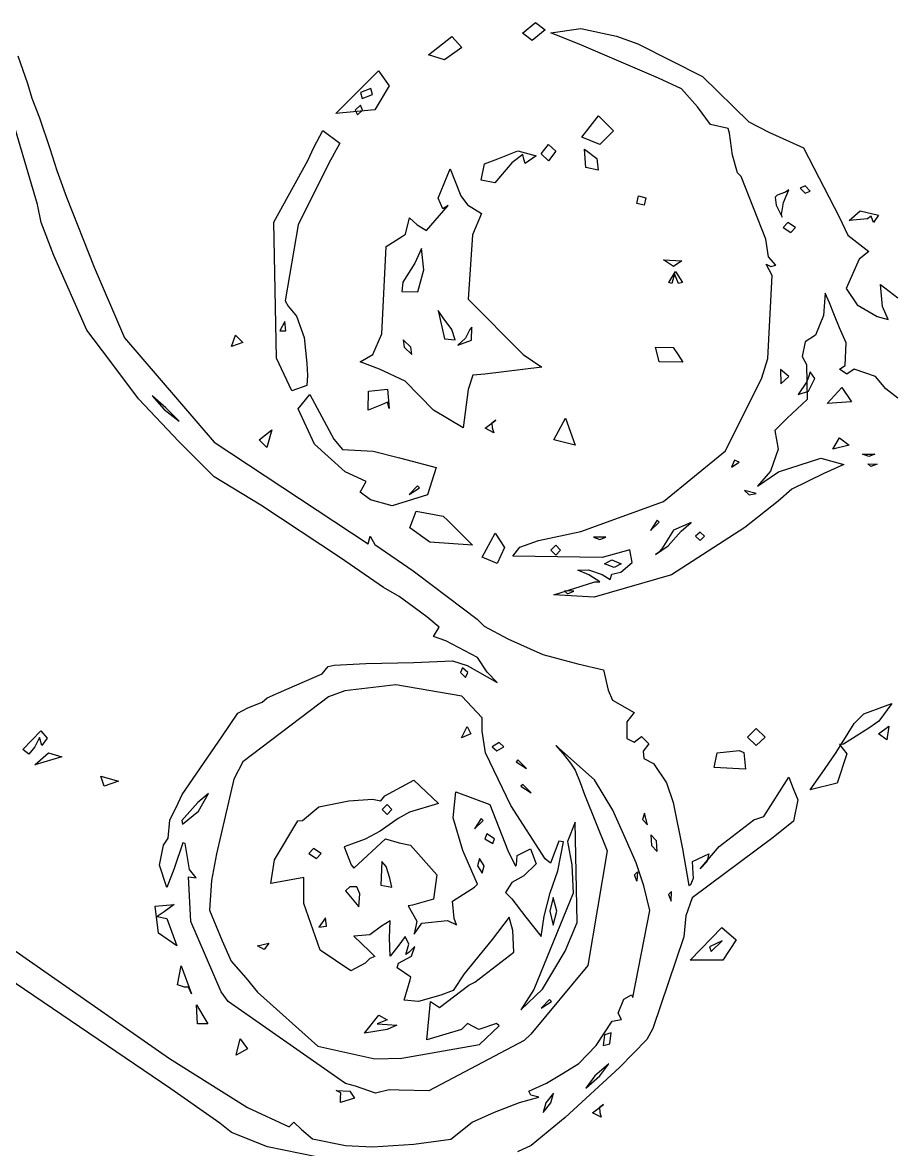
# Model space of a CAD drawing. Extents: x 0.2 to 67.3, y 0 to 43.3.
# Drawn here: x 16.24 to 22.07, y 5.5 to 13.06 of the extents above; entities that cross this region are included whole.
import ezdxf

# ---------------------------------------------------------------- set-up
doc = ezdxf.new("R2010")
doc.units = 0

msp = doc.modelspace()

# ---------------------------------------------------------------- linework, layer by layer
at = {"layer": 'Image'}
for p, q in [((19.588055, 12.988708), (19.675903, 13.059669)), ((19.740842, 13.010456), (19.652994, 12.939522)), ((19.675903, 13.059669), (19.740842, 13.010456)), ((19.779237, 12.990824), (19.980909, 13.018764)), ((19.980909, 13.018764), (20.218743, 12.968679)), ((18.959149, 12.843319), (19.115612, 12.966774)), ((19.115612, 12.966774), (19.182862, 12.892981)), ((19.652994, 12.939522), (19.588055, 12.988708)), ((19.588055, 12.988708), (19.588055, 12.988708)), ((19.984266, 12.906925), (19.779237, 12.990824)), ((20.218743, 12.968679), (20.36185, 12.916794)), ((19.182862, 12.892981), (19.065764, 12.80887)), ((20.500939, 12.686739), (19.984266, 12.906925)), ((20.36185, 12.916794), (20.796181, 12.69764)), ((16.203797, 12.836414), (16.269283, 12.649724)), ((19.065764, 12.80887), (18.959149, 12.843319)), ((18.959149, 12.843319), (18.959149, 12.843319)), ((18.335872, 12.449699), (18.622344, 12.734946)), ((18.622344, 12.734946), (18.694224, 12.634735)), ((16.269283, 12.649724), (16.298369, 12.552463)), ((18.694224, 12.634735), (18.599233, 12.473168)), ((20.654938, 12.615884), (20.500939, 12.686739)), ((20.796181, 12.69764), (21.106892, 12.393528)), ((18.571403, 12.616439), (18.50178, 12.589558)), ((18.50178, 12.589558), (18.513517, 12.55069)), ((18.513517, 12.55069), (18.583139, 12.577572)), ((18.583139, 12.577572), (18.571403, 12.616439)), ((18.583139, 12.577572), (18.583139, 12.577572)), ((20.763376, 12.493937), (20.654938, 12.615884)), ((16.334792, 11.838592), (16.13592, 12.515025)), ((16.298369, 12.552463), (16.348802, 12.420701)), ((18.50183, 12.505261), (18.467089, 12.472453)), ((18.516297, 12.472453), (18.50183, 12.505261)), ((20.851051, 12.375827), (20.763376, 12.493937)), ((16.348802, 12.420701), (16.417929, 12.215305)), ((18.599233, 12.473168), (18.335872, 12.44962)), ((18.335872, 12.44962), (18.335872, 12.449699)), ((18.467089, 12.472453), (18.481554, 12.439671)), ((18.481554, 12.439671), (18.516295, 12.472453)), ((18.516295, 12.472453), (18.516297, 12.472453)), ((19.987966, 12.29132), (20.098934, 12.432951)), ((20.098934, 12.432951), (20.199713, 12.33233)), ((18.188321, 12.221232), (18.24993, 12.335135)), ((18.24993, 12.335135), (18.364483, 12.250941)), ((20.199713, 12.33233), (20.108471, 12.242107)), ((20.968016, 12.34884), (20.851051, 12.375827)), ((20.976937, 12.318228), (20.968016, 12.34884)), ((21.106892, 12.393528), (21.241727, 12.323334)), ((18.364483, 12.250941), (18.287592, 12.111641)), ((20.108471, 12.242107), (19.987966, 12.29132)), ((19.987966, 12.29132), (19.987966, 12.29132)), ((20.998072, 12.170617), (20.976937, 12.318228)), ((21.241727, 12.323334), (21.474726, 12.218586)), ((16.417929, 12.215305), (16.465909, 12.067297)), ((18.148393, 12.134951), (18.188321, 12.221232)), ((19.42415, 12.144661), (19.558102, 12.19816)), ((19.558102, 12.19816), (19.680862, 12.164584)), ((19.713666, 12.177655), (19.762873, 12.24224)), ((19.762873, 12.131961), (19.713666, 12.177655)), ((19.713666, 12.177655), (19.713666, 12.177655)), ((19.762873, 12.24224), (19.81208, 12.196546)), ((19.81208, 12.196546), (19.762873, 12.131961)), ((20.012905, 12.087326), (20.003824, 12.209431)), ((20.003824, 12.209431), (20.087252, 12.147863)), ((21.474726, 12.218586), (21.713372, 11.756121)), ((17.921211, 11.719715), (18.148393, 12.134951)), ((18.287592, 12.111641), (18.085126, 11.701247)), ((19.311809, 12.002474), (19.33368, 12.111086)), ((19.33368, 12.111086), (19.42415, 12.144661)), ((19.516837, 12.117647), (19.403661, 11.983663)), ((19.590647, 12.174374), (19.516837, 12.117647)), ((19.598849, 12.143894), (19.590647, 12.174374)), ((19.607051, 12.113388), (19.598849, 12.143894)), ((19.680862, 12.164584), (19.607051, 12.113388)), ((20.087252, 12.147863), (20.096333, 12.068435)), ((21.0305, 12.051264), (20.998072, 12.170617)), ((16.465909, 12.067297), (16.530447, 11.886878)), ((19.02253, 11.881242), (19.10354, 12.078066)), ((19.10354, 12.078066), (19.175889, 11.896139)), ((20.012905, 12.08722), (20.012905, 12.087326)), ((20.096333, 12.068435), (20.012905, 12.08722)), ((21.054776, 12.027451), (21.0305, 12.051264)), ((21.221466, 11.605468), (21.054776, 12.027451)), ((19.311808, 12.002448), (19.311809, 12.002474)), ((19.403661, 11.983663), (19.311808, 12.002448)), ((21.485107, 11.96321), (21.452302, 11.948658)), ((21.452302, 11.948658), (21.485107, 11.913918)), ((21.517912, 11.928471), (21.485107, 11.96321)), ((16.530447, 11.886878), (16.715525, 11.418593)), ((19.054215, 11.809355), (19.02253, 11.881242)), ((19.175889, 11.896139), (19.221076, 11.837057)), ((20.355088, 11.845788), (20.366957, 11.896086)), ((20.366957, 11.896086), (20.417234, 11.884179)), ((20.417234, 11.884179), (20.405365, 11.833909)), ((21.29648, 11.901695), (21.283579, 11.888466)), ((21.283579, 11.888466), (21.291244, 11.833882)), ((21.353888, 11.92048), (21.29648, 11.901695)), ((21.340747, 11.852006), (21.375557, 11.936091)), ((21.375557, 11.936091), (21.353888, 11.92048)), ((21.485107, 11.913918), (21.517912, 11.928471)), ((21.517912, 11.928471), (21.517912, 11.928471)), ((16.359806, 11.718048), (16.334792, 11.838592)), ((18.946148, 11.66521), (19.090729, 11.831845)), ((19.090729, 11.831845), (19.054215, 11.809355)), ((19.221076, 11.837057), (19.314645, 11.778161)), ((20.405365, 11.833909), (20.355088, 11.845815)), ((20.355088, 11.845815), (20.355088, 11.845788)), ((21.291244, 11.833882), (21.331218, 11.752629)), ((21.32728, 11.772393), (21.340747, 11.852006)), ((18.803337, 11.640551), (18.83145, 11.750036)), ((18.83145, 11.750036), (18.882626, 11.703284)), ((19.314645, 11.778161), (19.254401, 11.635207)), ((21.331218, 11.752629), (21.327275, 11.772472)), ((21.327275, 11.772472), (21.32728, 11.772393)), ((21.713372, 11.756121), (21.770504, 11.631952)), ((21.780357, 11.730986), (21.854168, 11.796153)), ((21.902191, 11.742998), (21.780357, 11.731092)), ((21.780357, 11.731092), (21.780357, 11.730986)), ((21.854168, 11.796153), (21.977185, 11.767604)), ((21.928474, 11.759402), (21.902191, 11.742998)), ((21.942444, 11.718392), (21.928474, 11.759402)), ((21.977185, 11.767604), (21.942444, 11.718392)), ((16.445201, 11.496618), (16.359806, 11.718048)), ((17.939555, 10.807221), (17.921211, 11.719715)), ((18.085126, 11.701247), (17.996589, 11.191766)), ((18.882626, 11.703284), (18.946148, 11.66521)), ((21.368355, 11.717175), (21.337486, 11.684393)), ((21.337486, 11.684393), (21.388629, 11.651584)), ((21.419498, 11.684393), (21.368355, 11.717175)), ((21.388629, 11.651584), (21.419498, 11.684393)), ((21.419498, 11.684393), (21.419498, 11.684393)), ((18.674038, 11.557314), (18.778424, 11.621501)), ((18.778424, 11.621501), (18.803337, 11.640551)), ((19.254401, 11.635207), (19.223608, 11.202666)), ((21.23904, 11.488548), (21.221466, 11.605468)), ((21.770504, 11.631952), (21.911538, 11.52223)), ((16.667131, 10.996345), (16.445201, 11.496618)), ((18.644586, 10.971024), (18.674038, 11.557314)), ((18.911519, 11.543079), (18.866767, 11.444151)), ((18.927921, 11.400627), (18.911519, 11.543079)), ((21.911538, 11.52223), (21.847449, 11.471986)), ((16.715525, 11.418593), (16.91826, 10.942925)), ((18.866767, 11.444151), (18.785487, 11.318501)), ((20.533782, 11.468493), (20.657754, 11.460291)), ((20.533782, 11.468467), (20.533782, 11.468493)), ((20.602125, 11.422165), (20.533782, 11.468467)), ((20.657754, 11.460291), (20.602125, 11.422165)), ((21.262853, 11.363083), (21.22314, 11.437748)), ((21.22314, 11.437748), (21.255442, 11.422932)), ((21.287744, 11.431134), (21.23904, 11.488548)), ((21.255442, 11.422932), (21.287744, 11.431134)), ((21.847449, 11.471986), (21.760223, 11.275453)), ((18.886, 11.251826), (18.927921, 11.400627)), ((18.927921, 11.400627), (18.927921, 11.400627)), ((20.570392, 11.315882), (20.615793, 11.3897)), ((20.608234, 11.373296), (20.591216, 11.307679)), ((20.634312, 11.307679), (20.608234, 11.373296)), ((20.615793, 11.3897), (20.662695, 11.315882)), ((21.235119, 10.806321), (21.262853, 11.363083)), ((18.785487, 11.318501), (18.779466, 11.255345)), ((20.570394, 11.315882), (20.570392, 11.315882)), ((20.591216, 11.307679), (20.570394, 11.315882)), ((20.662695, 11.315882), (20.634312, 11.307679)), ((21.760223, 11.275453), (21.833135, 11.165572)), ((22.003903, 11.153666), (21.990944, 11.301964)), ((21.990944, 11.301964), (22.106327, 11.213276)), ((17.996589, 11.191766), (18.016028, 11.157343)), ((18.779466, 11.255345), (18.886, 11.251826)), ((19.223608, 11.202666), (19.592608, 10.831853)), ((21.619417, 11.243465), (21.607333, 11.093896)), ((21.649099, 11.177849), (21.619417, 11.243465)), ((18.016028, 11.157343), (18.073436, 11.089478)), ((19.057574, 11.079265), (19.022558, 11.126837)), ((19.022558, 11.126837), (19.066759, 10.936813)), ((21.681904, 11.093923), (21.649099, 11.177849)), ((21.833135, 11.165572), (21.968946, 11.086038)), ((22.042757, 11.066459), (22.003903, 11.153666)), ((17.99484, 11.052674), (17.961339, 10.991529)), ((17.99484, 11.052542), (17.99484, 11.052674)), ((18.000846, 10.991291), (17.99484, 11.052542)), ((18.073436, 11.089478), (18.125167, 10.946047)), ((19.114981, 10.999282), (19.057574, 11.079265)), ((21.607333, 11.093896), (21.555004, 10.96269)), ((21.714708, 11.01087), (21.681904, 11.093923)), ((21.968946, 11.086038), (22.042757, 11.066459)), ((16.821679, 10.791319), (16.667131, 10.996345)), ((17.961339, 10.991529), (18.000846, 10.991291)), ((18.58479, 10.831589), (18.644586, 10.971024)), ((19.136554, 10.930728), (19.11498, 10.999334)), ((19.11498, 10.999334), (19.114981, 10.999282)), ((19.235009, 11.000499), (19.207273, 10.942714)), ((19.248661, 11.01558), (19.235009, 11.000499)), ((19.245838, 10.928479), (19.248661, 11.01558)), ((21.759352, 10.910699), (21.714708, 11.01087)), ((16.91826, 10.942925), (17.521151, 10.242812)), ((17.63604, 10.885299), (17.663377, 10.961843)), ((17.712584, 10.912631), (17.63604, 10.885299)), ((17.663377, 10.961843), (17.712584, 10.912631)), ((18.125167, 10.946047), (18.14183, 10.771502)), ((18.839804, 10.880801), (18.78761, 10.930014)), ((18.78761, 10.930014), (18.795137, 10.880801)), ((19.066759, 10.936813), (19.136554, 10.930728)), ((19.207273, 10.942714), (19.155987, 10.893739)), ((19.155987, 10.893739), (19.245838, 10.928532)), ((19.245838, 10.928532), (19.245838, 10.928479)), ((21.485076, 10.916176), (21.465163, 10.817751)), ((21.555004, 10.96269), (21.485076, 10.916176)), ((21.754385, 10.757664), (21.759352, 10.910699)), ((17.63604, 10.885299), (17.63604, 10.885299)), ((18.499895, 10.782376), (18.58479, 10.831589)), ((18.795137, 10.880801), (18.847331, 10.831589)), ((18.847331, 10.831589), (18.839804, 10.880801)), ((18.839804, 10.880801), (18.839804, 10.880801)), ((19.592608, 10.831853), (19.718054, 10.746949)), ((20.506314, 10.784414), (20.480681, 10.881595)), ((20.480681, 10.881595), (20.599391, 10.878949)), ((20.599391, 10.878949), (20.632196, 10.829737)), ((20.632196, 10.829737), (20.665, 10.780524)), ((21.465163, 10.817751), (21.494458, 10.765866)), ((17.014159, 10.534383), (16.821679, 10.791319)), ((17.939556, 10.807221), (17.939555, 10.807221)), ((18.041598, 10.588384), (17.939556, 10.807221)), ((18.14183, 10.771502), (18.147508, 10.692286)), ((18.630066, 10.73319), (18.499895, 10.782376)), ((19.718054, 10.746949), (19.336827, 10.699588)), ((20.506314, 10.783435), (20.506314, 10.784414)), ((20.665, 10.780524), (20.506314, 10.783435)), ((21.194438, 10.675114), (21.235119, 10.806321)), ((21.494458, 10.765866), (21.497942, 10.531128)), ((21.714709, 10.733058), (21.754385, 10.757664)), ((18.147508, 10.692286), (18.14323, 10.624023)), ((18.80229, 10.653763), (18.630066, 10.73319)), ((19.25518, 10.693238), (19.224496, 10.596507)), ((19.336827, 10.699588), (19.25518, 10.693238)), ((20.951172, 10.1859), (21.194438, 10.675114)), ((21.375372, 10.685248), (21.319802, 10.732106)), ((21.319802, 10.732106), (21.322104, 10.634633)), ((21.322104, 10.634633), (21.375363, 10.685248)), ((21.375363, 10.685248), (21.375372, 10.685248)), ((21.50746, 10.680168), (21.492948, 10.646196)), ((21.506516, 10.586823), (21.550715, 10.671887)), ((21.518287, 10.716416), (21.50746, 10.680168)), ((21.550716, 10.671781), (21.518287, 10.716416)), ((21.550715, 10.671887), (21.550716, 10.671781)), ((21.763916, 10.70025), (21.714709, 10.733058)), ((21.813123, 10.733058), (21.763916, 10.70025)), ((21.957812, 10.683846), (21.813123, 10.733058)), ((22.025824, 10.601851), (21.957812, 10.683846)), ((18.14323, 10.624023), (18.041598, 10.588384)), ((18.554641, 10.459664), (18.555883, 10.587074)), ((18.555883, 10.587074), (18.684478, 10.598438)), ((18.684478, 10.598438), (18.694786, 10.470671)), ((18.991964, 10.458633), (18.80229, 10.653763)), ((19.224496, 10.596507), (19.190015, 10.341184)), ((21.492948, 10.646196), (21.438971, 10.564069)), ((21.438971, 10.564069), (21.506516, 10.586823)), ((21.632737, 10.503479), (21.731449, 10.609974)), ((21.731449, 10.609974), (21.795501, 10.514883)), ((22.106937, 10.538907), (22.025824, 10.601851)), ((17.283317, 10.247337), (17.014159, 10.534383)), ((17.195911, 10.474904), (17.105699, 10.554412)), ((17.105699, 10.554412), (17.185227, 10.464215)), ((18.084726, 10.4679), (18.161753, 10.562984)), ((18.161753, 10.562984), (18.324548, 10.263714)), ((18.684023, 10.511682), (18.642291, 10.495277)), ((18.694786, 10.470671), (18.684023, 10.511682)), ((21.497942, 10.531128), (21.365093, 10.405028)), ((21.795501, 10.514883), (21.632737, 10.503506)), ((17.185227, 10.464215), (17.286124, 10.384682)), ((17.286124, 10.384682), (17.195911, 10.474904)), ((18.19386, 10.231409), (18.084726, 10.4679)), ((18.642291, 10.495277), (18.554641, 10.459744)), ((18.554641, 10.459744), (18.554641, 10.459664)), ((18.991964, 10.458606), (18.991964, 10.458633)), ((19.190015, 10.341184), (18.991964, 10.458606)), ((21.632737, 10.503506), (21.632737, 10.503479)), ((17.286124, 10.384682), (17.286124, 10.384682)), ((19.337814, 10.337268), (19.409672, 10.392011)), ((19.409672, 10.392011), (19.382886, 10.371902)), ((19.382886, 10.371902), (19.385619, 10.339597)), ((19.79823, 10.259111), (19.877414, 10.405213)), ((19.877414, 10.405213), (19.941992, 10.223207)), ((21.365093, 10.405028), (21.282026, 10.322452)), ((17.822014, 10.259798), (17.907065, 10.326024)), ((17.907065, 10.326024), (17.873641, 10.20839)), ((19.395755, 10.307291), (19.337812, 10.337348)), ((19.337812, 10.337348), (19.337814, 10.337268)), ((19.385619, 10.339597), (19.395755, 10.307291)), ((21.282026, 10.322452), (21.30332, 10.196801)), ((17.52025, 10.012202), (17.283317, 10.247337)), ((17.521151, 10.242812), (18.554681, 9.56249)), ((17.873641, 10.20839), (17.822014, 10.259798)), ((17.822014, 10.259798), (17.822014, 10.259798)), ((18.400293, 10.043793), (18.19386, 10.231409)), ((18.324548, 10.263714), (18.382145, 10.194367)), ((19.941992, 10.223207), (19.79823, 10.259111)), ((19.79823, 10.259111), (19.79823, 10.259111)), ((21.671009, 10.197463), (21.714748, 10.274007)), ((21.780357, 10.224794), (21.671009, 10.197463)), ((21.714748, 10.274007), (21.780357, 10.224794)), ((18.382145, 10.194367), (18.586629, 10.183784)), ((18.586629, 10.183784), (18.764931, 10.137799)), ((18.764931, 10.137799), (19.010101, 10.073816)), ((20.534515, 9.845174), (20.951172, 10.1859)), ((21.30332, 10.196801), (21.251429, 10.049905)), ((21.306526, 10.045671), (21.590306, 10.135894)), ((21.590306, 10.135894), (21.745449, 10.093568)), ((21.671009, 10.197463), (21.671009, 10.197463)), ((21.87057, 10.164496), (21.952582, 10.164496)), ((21.911576, 10.148092), (21.87057, 10.164496)), ((21.87057, 10.164496), (21.87057, 10.164496)), ((21.952582, 10.164496), (21.911576, 10.148092)), ((19.010101, 10.073816), (18.950958, 9.890255)), ((21.011143, 10.122295), (20.991101, 10.076972)), ((20.991101, 10.076972), (21.042012, 10.10941)), ((21.042012, 10.10933), (21.011143, 10.122295)), ((21.042012, 10.10941), (21.042012, 10.10933)), ((21.745449, 10.093568), (21.611044, 10.034136)), ((21.905425, 10.099593), (21.968301, 10.096948)), ((21.925245, 10.07975), (21.905425, 10.099593)), ((21.905425, 10.099593), (21.905425, 10.099593)), ((21.968301, 10.096948), (21.925245, 10.07975)), ((17.834704, 9.820485), (17.52025, 10.012202)), ((18.540901, 9.979182), (18.400293, 10.043793)), ((21.251429, 10.049905), (21.164587, 9.949333)), ((21.164587, 9.949333), (21.306526, 10.045671)), ((21.611044, 10.034136), (21.396433, 9.927509)), ((18.499895, 9.909252), (18.540901, 9.979182)), ((18.568668, 9.857791), (18.499895, 9.909252)), ((18.88535, 9.950104), (18.827941, 9.89269)), ((18.827941, 9.89269), (18.897735, 9.937722)), ((18.897735, 9.937669), (18.88535, 9.950104)), ((18.897735, 9.937722), (18.897735, 9.937669)), ((21.15706, 9.899913), (21.078758, 9.918698)), ((21.078758, 9.918698), (21.109296, 9.890837)), ((21.396433, 9.927509), (21.303061, 9.847367)), ((18.713929, 9.815961), (18.568668, 9.857791)), ((18.950958, 9.890255), (18.713929, 9.81604)), ((19.97931, 9.64377), (20.534515, 9.845174)), ((21.303061, 9.847367), (21.080056, 9.670413)), ((21.109296, 9.890837), (21.15706, 9.899833)), ((21.15706, 9.899833), (21.15706, 9.899913)), ((18.36868, 9.467849), (17.834704, 9.820485)), ((18.713929, 9.81604), (18.713929, 9.815961)), ((18.832421, 9.668455), (18.875574, 9.780401)), ((18.875574, 9.780401), (19.057574, 9.746693)), ((19.057574, 9.746693), (19.090378, 9.716107)), ((19.090378, 9.716107), (19.254401, 9.552092)), ((20.492767, 9.720181), (20.447744, 9.650384)), ((20.447744, 9.650384), (20.505152, 9.707799)), ((20.505152, 9.707746), (20.492767, 9.720181)), ((20.505152, 9.707799), (20.505152, 9.707746)), ((20.720326, 9.704518), (20.602752, 9.652898)), ((20.652827, 9.646469), (20.720326, 9.704518)), ((18.554681, 9.56249), (18.566637, 9.614137)), ((18.566637, 9.614137), (18.59862, 9.556749)), ((18.967361, 9.573814), (18.832421, 9.668455)), ((19.318896, 9.471315), (19.405597, 9.63398)), ((19.405597, 9.63398), (19.467631, 9.536032)), ((19.697222, 9.584953), (19.97931, 9.64377)), ((20.148318, 9.606517), (20.066306, 9.606517)), ((20.066306, 9.606517), (20.107312, 9.589848)), ((20.107312, 9.589848), (20.148318, 9.606517)), ((20.148318, 9.606517), (20.148318, 9.606517)), ((20.602752, 9.652898), (20.524426, 9.529126)), ((20.566577, 9.548758), (20.652827, 9.646469)), ((21.080056, 9.670413), (20.58753, 9.353645)), ((20.779807, 9.639404), (20.750381, 9.612073)), ((20.750381, 9.612073), (20.779807, 9.584741)), ((20.809232, 9.612073), (20.779807, 9.639404)), ((20.779807, 9.584741), (20.809232, 9.612073)), ((20.809232, 9.612073), (20.809232, 9.612073)), ((18.59862, 9.556749), (18.85594, 9.380854)), ((18.967361, 9.573788), (18.967361, 9.573814)), ((19.254401, 9.552092), (18.967361, 9.573788)), ((19.467631, 9.536032), (19.41915, 9.430023)), ((19.524873, 9.479305), (19.571477, 9.539683)), ((19.571477, 9.539683), (19.697222, 9.584953)), ((19.81207, 9.552092), (19.779266, 9.519284)), ((19.844875, 9.519284), (19.81207, 9.552092)), ((20.481765, 9.49092), (20.566578, 9.548679)), ((20.524426, 9.529126), (20.501474, 9.502562)), ((20.566578, 9.548679), (20.566577, 9.548758)), ((18.655915, 9.268062), (18.36868, 9.467849)), ((19.41915, 9.430023), (19.318896, 9.471315)), ((19.318896, 9.471315), (19.318896, 9.471315)), ((20.122938, 9.469516), (19.524873, 9.479305)), ((19.779266, 9.519284), (19.81207, 9.486475)), ((19.81207, 9.486475), (19.844875, 9.519284)), ((19.844875, 9.519284), (19.844875, 9.519284)), ((20.309156, 9.520342), (20.122938, 9.469516)), ((20.140126, 9.427711), (20.187397, 9.453376)), ((20.187397, 9.453376), (20.250598, 9.427711)), ((20.32541, 9.435596), (20.309156, 9.520342)), ((20.501474, 9.502562), (20.481765, 9.49092)), ((18.85594, 9.380854), (18.882979, 9.36101)), ((19.959657, 9.38432), (20.031532, 9.386966)), ((20.033468, 9.35466), (19.959657, 9.38432)), ((20.031532, 9.386966), (20.12368, 9.356248)), ((20.203327, 9.402047), (20.140126, 9.427711)), ((20.140126, 9.427711), (20.140126, 9.427711)), ((20.250598, 9.427711), (20.203327, 9.402047)), ((20.248851, 9.371329), (20.32541, 9.435596)), ((18.882979, 9.36101), (19.285256, 9.056501)), ((19.799126, 9.218426), (20.07523, 9.305606)), ((20.107278, 9.305606), (20.033468, 9.35466)), ((20.58753, 9.353645), (20.070754, 9.204933)), ((20.07523, 9.305606), (20.107278, 9.305606)), ((20.12368, 9.356248), (20.176759, 9.323439)), ((20.176759, 9.323439), (20.188478, 9.35757)), ((20.188478, 9.35757), (20.248851, 9.371329)), ((18.762529, 9.208425), (18.655915, 9.268062)), ((19.934404, 9.243853), (19.871529, 9.246499)), ((19.871529, 9.246499), (19.891349, 9.226655)), ((19.891349, 9.226655), (19.934405, 9.243853)), ((19.934405, 9.243853), (19.934404, 9.243853)), ((18.827944, 9.158631), (18.762529, 9.208425)), ((18.948286, 9.072456), (18.827944, 9.158631)), ((20.070754, 9.204933), (19.799126, 9.218426)), ((19.030297, 9.002579), (18.948286, 9.072456)), ((18.991968, 8.939767), (19.030297, 9.002579)), ((19.285256, 9.056501), (19.331317, 9.009009)), ((19.331317, 9.009009), (19.490348, 8.923601)), ((19.074652, 8.910505), (18.991968, 8.939767)), ((19.490348, 8.923601), (19.725784, 8.818297)), ((19.287209, 8.798454), (19.074652, 8.910505)), ((18.860749, 8.76501), (19.118745, 8.77771)), ((19.118745, 8.77771), (19.218517, 8.744796)), ((19.352818, 8.700029), (19.287209, 8.798454)), ((19.725784, 8.818297), (19.959811, 8.7562)), ((18.245074, 8.690186), (18.285132, 8.738287)), ((18.285132, 8.738287), (18.325527, 8.747019)), ((18.325527, 8.747019), (18.538757, 8.757867)), ((18.538757, 8.757867), (18.860749, 8.76501)), ((19.186856, 8.730615), (19.172389, 8.697806)), ((19.172389, 8.697806), (19.20713, 8.664998)), ((19.221597, 8.697806), (19.186856, 8.730615)), ((19.20713, 8.664998), (19.221597, 8.697806)), ((19.218517, 8.744796), (19.418428, 8.63211)), ((19.221597, 8.697806), (19.221597, 8.697806)), ((19.418428, 8.63211), (19.352818, 8.700029)), ((19.959811, 8.7562), (20.13198, 8.716969)), ((20.13198, 8.716969), (20.164678, 8.579114)), ((18.008776, 8.585914), (18.245074, 8.690186)), ((17.875613, 8.527494), (18.008776, 8.585914)), ((18.396599, 8.575251), (18.287714, 8.534241)), ((18.739407, 8.614939), (18.396599, 8.575251)), ((19.182704, 8.539374), (18.739407, 8.614939)), ((20.164678, 8.579114), (20.193622, 8.512281)), ((18.287714, 8.534241), (17.712579, 8.097997)), ((17.745469, 8.460978), (17.842885, 8.498152)), ((17.842885, 8.498152), (17.875613, 8.527494)), ((19.318493, 8.39306), (19.182704, 8.539374)), ((20.193622, 8.512281), (20.337058, 8.429704)), ((21.878762, 8.420126), (22.067111, 8.490082)), ((22.067111, 8.490082), (21.978205, 8.372263)), ((17.573167, 8.266324), (17.679782, 8.426212)), ((17.679782, 8.426212), (17.745469, 8.460978)), ((20.337058, 8.429704), (20.287851, 8.367607)), ((21.813118, 8.355833), (21.878762, 8.420126)), ((19.178749, 8.259445), (19.218065, 8.336889)), ((19.218065, 8.336889), (19.243465, 8.287676)), ((19.318714, 8.304609), (19.318493, 8.39306)), ((20.287851, 8.367607), (20.288882, 8.254709)), ((21.097705, 8.26524), (21.15707, 8.322654)), ((21.15707, 8.322654), (21.216434, 8.26524)), ((21.693164, 8.160676), (21.813118, 8.355833)), ((21.911567, 8.324903), (21.741468, 8.216927)), ((21.978205, 8.372263), (21.911567, 8.324903)), ((21.977185, 8.287438), (22.045528, 8.339058)), ((22.045528, 8.339058), (22.031876, 8.246428)), ((16.236376, 8.182213), (16.357752, 8.306329)), ((16.348248, 8.262673), (16.318385, 8.199782)), ((16.354514, 8.248915), (16.348248, 8.262673)), ((16.365658, 8.207904), (16.354514, 8.248915)), ((16.357752, 8.306329), (16.400398, 8.257117)), ((16.400398, 8.257117), (16.365658, 8.207904)), ((17.307148, 7.880007), (17.573167, 8.266324)), ((19.243465, 8.287676), (19.178748, 8.259445)), ((19.178748, 8.259445), (19.178749, 8.259445)), ((19.340384, 8.158216), (19.318714, 8.304609)), ((20.288882, 8.254709), (20.337046, 8.230103)), ((20.337046, 8.230103), (20.386253, 8.269182)), ((20.386253, 8.269182), (20.43546, 8.219969)), ((21.15707, 8.207825), (21.097705, 8.26524)), ((21.097705, 8.26524), (21.097705, 8.26524)), ((21.216434, 8.26524), (21.15707, 8.207825)), ((21.977186, 8.287438), (21.977185, 8.287438)), ((22.031876, 8.246428), (21.977186, 8.287438)), ((16.27738, 8.150596), (16.236374, 8.182293)), ((16.236374, 8.182293), (16.236376, 8.182213)), ((16.318385, 8.199782), (16.27738, 8.150596)), ((19.433384, 8.227748), (19.38562, 8.200417)), ((19.38562, 8.200417), (19.416488, 8.173059)), ((19.416488, 8.173059), (19.464252, 8.200417)), ((19.464252, 8.200417), (19.433384, 8.227748)), ((19.464252, 8.200417), (19.464252, 8.200417)), ((20.073042, 7.977717), (19.812081, 8.209571)), ((19.812081, 8.209571), (19.861287, 8.153612)), ((20.43546, 8.219969), (20.398639, 8.170757)), ((20.398639, 8.170757), (20.402356, 8.121915)), ((20.89498, 8.159115), (21.042486, 8.175519)), ((21.042486, 8.175519), (21.073355, 8.162555)), ((21.741468, 8.216927), (21.71524, 8.214281)), ((21.71524, 8.214281), (21.763945, 8.153347)), ((16.317038, 8.078867), (16.408667, 8.159592)), ((16.498812, 8.132975), (16.317038, 8.078867)), ((16.408667, 8.159592), (16.498812, 8.132975)), ((17.712579, 8.097997), (17.652922, 7.981633)), ((19.509877, 7.806664), (19.340384, 8.158216)), ((19.557844, 8.111649), (19.545459, 8.099214)), ((19.545459, 8.099214), (19.615253, 8.054182)), ((19.615252, 8.054235), (19.557844, 8.111649)), ((19.861287, 8.153612), (19.910494, 8.089027)), ((20.402356, 8.121915), (20.468265, 8.088763)), ((20.87353, 8.060717), (20.89498, 8.159115)), ((21.073355, 8.162555), (21.084901, 8.050425)), ((21.613679, 8.047435), (21.693164, 8.160676)), ((21.763945, 8.153347), (21.699961, 7.95618)), ((16.317038, 8.078867), (16.317038, 8.078867)), ((19.615253, 8.054182), (19.615252, 8.054235)), ((19.910494, 8.089027), (19.943299, 8.043334)), ((19.943299, 8.043334), (19.976104, 7.961313)), ((20.468265, 8.088763), (20.554976, 7.957953)), ((20.873532, 8.060743), (20.87353, 8.060717)), ((21.084901, 8.050425), (20.873532, 8.060743)), ((21.517911, 7.912021), (21.613679, 8.047435)), ((16.783119, 7.934537), (16.761249, 8.002562)), ((16.761249, 8.002562), (16.878264, 7.970071)), ((16.878264, 7.970071), (16.783119, 7.934537)), ((17.652922, 7.981633), (17.536433, 7.481518)), ((18.666615, 7.871461), (18.859491, 7.976236)), ((18.859491, 7.976236), (19.024767, 7.818782)), ((19.590649, 7.947634), (19.578264, 7.935199)), ((19.648057, 7.89022), (19.590649, 7.947634)), ((19.976104, 7.961313), (20.003926, 7.879319)), ((20.194146, 7.775391), (20.073042, 7.977717)), ((20.554976, 7.957953), (20.600559, 7.826984)), ((21.208071, 7.732502), (21.374797, 7.995894)), ((21.374797, 7.995894), (21.404755, 7.91935)), ((21.699961, 7.95618), (21.51791, 7.910884)), ((16.783119, 7.934537), (16.783119, 7.934537)), ((17.279166, 7.822619), (17.307148, 7.880007)), ((17.482951, 7.886754), (17.410272, 7.824921)), ((17.414961, 7.767506), (17.482951, 7.886754)), ((18.638421, 7.837435), (18.666615, 7.871461)), ((19.12318, 7.722897), (19.142111, 7.897919)), ((19.142111, 7.897919), (19.369981, 7.813491)), ((19.578264, 7.935199), (19.648057, 7.890167)), ((19.648057, 7.890167), (19.648057, 7.89022)), ((20.003926, 7.879319), (20.156326, 7.501997)), ((21.404755, 7.91935), (21.435376, 7.842806)), ((21.51791, 7.910884), (21.517911, 7.912021)), ((17.224094, 7.70779), (17.279166, 7.822619)), ((17.410272, 7.824921), (17.303657, 7.706176)), ((18.112623, 7.704853), (18.223899, 7.79669)), ((18.223899, 7.79669), (18.423926, 7.8377)), ((18.423926, 7.8377), (18.583795, 7.848019)), ((18.583795, 7.848019), (18.638421, 7.837435)), ((18.68032, 7.812221), (18.647516, 7.779412)), ((18.713125, 7.779412), (18.68032, 7.812221)), ((19.024767, 7.818782), (18.832006, 7.761712)), ((19.369981, 7.813491), (19.491203, 7.503241)), ((19.74123, 7.448657), (19.509877, 7.806664)), ((20.600559, 7.826984), (20.66229, 7.515147)), ((21.435376, 7.842806), (21.407799, 7.701228)), ((17.308345, 7.681569), (17.41496, 7.76748)), ((17.41496, 7.76748), (17.414961, 7.767506)), ((18.753976, 7.718214), (18.635093, 7.632675)), ((18.647516, 7.779412), (18.68032, 7.746604)), ((18.68032, 7.746604), (18.713125, 7.779412)), ((18.713125, 7.779412), (18.713125, 7.779412)), ((18.832006, 7.761712), (18.753976, 7.718214)), ((19.189292, 7.504484), (19.12318, 7.722897)), ((19.31181, 7.718108), (19.266787, 7.648311)), ((19.324195, 7.705673), (19.31181, 7.718108)), ((20.285908, 7.569651), (20.194146, 7.775391)), ((20.408089, 7.754277), (20.393746, 7.711256)), ((20.428406, 7.676595), (20.408089, 7.754277)), ((20.408089, 7.754277), (20.408089, 7.754277)), ((21.141527, 7.710806), (21.208071, 7.732502)), ((17.212706, 7.587193), (17.224094, 7.70779)), ((17.303657, 7.706176), (17.308345, 7.681569)), ((17.924988, 7.440667), (18.082946, 7.702207)), ((18.082946, 7.702207), (18.112623, 7.704853)), ((19.266787, 7.648311), (19.324196, 7.705699)), ((19.324196, 7.705699), (19.324195, 7.705673)), ((19.943298, 7.694613), (19.889845, 7.565179)), ((19.95481, 7.021382), (19.943298, 7.694613)), ((20.393746, 7.711256), (20.428406, 7.676595)), ((20.908055, 7.531577), (21.141527, 7.710806)), ((21.407799, 7.701228), (21.271343, 7.590817)), ((17.180683, 7.539912), (17.212706, 7.587193)), ((18.532697, 7.57997), (18.442485, 7.547188)), ((18.458145, 7.385739), (18.669001, 7.582562)), ((18.635093, 7.632675), (18.532697, 7.57997)), ((18.669001, 7.582562), (18.76233, 7.554305)), ((19.348943, 7.615477), (19.336412, 7.582668)), ((19.336412, 7.582668), (19.389492, 7.54986)), ((19.402022, 7.582668), (19.348943, 7.615477)), ((19.389492, 7.54986), (19.402022, 7.582668)), ((19.402022, 7.582668), (19.402022, 7.582668)), ((19.832916, 7.566502), (19.777358, 7.418891)), ((19.826806, 7.366689), (19.863656, 7.562004)), ((19.863656, 7.562004), (19.832916, 7.566502)), ((19.889845, 7.565179), (19.91924, 7.407329)), ((20.351669, 7.421908), (20.285908, 7.569651)), ((20.487855, 7.569439), (20.450226, 7.608359)), ((20.450226, 7.608359), (20.455052, 7.536631)), ((20.492681, 7.497711), (20.487855, 7.569439)), ((20.487855, 7.569439), (20.487855, 7.569439)), ((21.271343, 7.590817), (20.726943, 7.18672)), ((15.219426, 7.505225), (17.220508, 6.107962)), ((17.154907, 7.406297), (17.180683, 7.539912)), ((17.310729, 7.55457), (17.253321, 7.38394)), ((17.32713, 7.551924), (17.310729, 7.55457)), ((17.355035, 7.377484), (17.32713, 7.551924)), ((18.186315, 7.516946), (18.155446, 7.484138)), ((18.237458, 7.484138), (18.186315, 7.516946)), ((18.442485, 7.547188), (18.393278, 7.528138)), ((18.393278, 7.528138), (18.438751, 7.4077)), ((18.76233, 7.554305), (18.838136, 7.540547)), ((18.838136, 7.540547), (19.0142, 7.339728)), ((19.287203, 7.278583), (19.189292, 7.504484)), ((19.491203, 7.503241), (19.54226, 7.399074)), ((19.552288, 7.471226), (19.641646, 7.514585)), ((19.641646, 7.514585), (19.680858, 7.415267)), ((20.156326, 7.501997), (20.02658, 6.731161)), ((20.455052, 7.536631), (20.492681, 7.497711)), ((20.66229, 7.515147), (20.703881, 7.269111)), ((20.781229, 7.381268), (20.908055, 7.531577)), ((17.536433, 7.481518), (17.503419, 7.302978)), ((17.901286, 7.282578), (17.924988, 7.440667)), ((18.155446, 7.484138), (18.206589, 7.451356)), ((18.206589, 7.451356), (18.237458, 7.484138)), ((18.237458, 7.484138), (18.237458, 7.484138)), ((18.645845, 7.429766), (18.639315, 7.272286)), ((18.673869, 7.397143), (18.645845, 7.429766)), ((19.300098, 7.451356), (19.287205, 7.402143)), ((19.331874, 7.402143), (19.300098, 7.451356)), ((19.549091, 7.40807), (19.552288, 7.471226)), ((19.680858, 7.415267), (19.598847, 7.333881)), ((19.777358, 7.418891), (19.74123, 7.448657)), ((20.401832, 7.266809), (20.351669, 7.421908)), ((20.728627, 7.43011), (20.8386, 7.481809)), ((20.73281, 7.348592), (20.728627, 7.43011)), ((20.826381, 7.428522), (20.781229, 7.381268)), ((20.8386, 7.481809), (20.826381, 7.428522)), ((17.204114, 7.256729), (17.154907, 7.406297)), ((17.253321, 7.38394), (17.204114, 7.256729)), ((17.400141, 7.320943), (17.355035, 7.377484)), ((18.438751, 7.4077), (18.458145, 7.385739)), ((18.699869, 7.318191), (18.673869, 7.397143)), ((19.0142, 7.339728), (18.992589, 7.177572)), ((19.287205, 7.402143), (19.31898, 7.352931)), ((19.31898, 7.352931), (19.331874, 7.402143)), ((19.331874, 7.402143), (19.331874, 7.402143)), ((19.54226, 7.399074), (19.549091, 7.40807)), ((19.775611, 7.21974), (19.826806, 7.366689)), ((19.91924, 7.407329), (19.929458, 7.218205)), ((20.356771, 7.298295), (20.339541, 7.341342)), ((20.339541, 7.341342), (20.339544, 7.341316)), ((20.339544, 7.341316), (20.359364, 7.361159)), ((20.359364, 7.361159), (20.356771, 7.298295)), ((20.736967, 7.318297), (20.73281, 7.348592)), ((17.23077, 5.904948), (15.148123, 7.315942)), ((17.364132, 7.027097), (17.348136, 7.327028)), ((17.348136, 7.327028), (17.400141, 7.320943)), ((17.503419, 7.302978), (17.489928, 7.102953)), ((18.011963, 7.303216), (17.901286, 7.282578)), ((18.12264, 7.323853), (18.011963, 7.303216)), ((18.12264, 7.148276), (18.12264, 7.323853)), ((18.639315, 7.272286), (18.712851, 7.258528)), ((18.69987, 7.318085), (18.699869, 7.318191)), ((18.712851, 7.258528), (18.69987, 7.318085)), ((19.267685, 7.257152), (19.287203, 7.278583)), ((19.516835, 7.28824), (19.475829, 7.221513)), ((19.598847, 7.333881), (19.516835, 7.28824)), ((20.44357, 7.100201), (20.401832, 7.266809)), ((20.703881, 7.269111), (20.717176, 7.276784)), ((20.717176, 7.276784), (20.736967, 7.318297)), ((18.430818, 7.259083), (18.401984, 7.232625)), ((18.401984, 7.232625), (18.491694, 7.125866)), ((18.476932, 7.259083), (18.430818, 7.259083)), ((18.497305, 7.213601), (18.476932, 7.259083)), ((18.491694, 7.125866), (18.497306, 7.213496)), ((18.497306, 7.213496), (18.497305, 7.213601)), ((19.118823, 7.163886), (19.267685, 7.257152)), ((19.475829, 7.221513), (19.516835, 7.179682)), ((19.929458, 7.218205), (19.665845, 6.571829)), ((19.735258, 7.062578), (19.775611, 7.21974)), ((19.795677, 7.18881), (19.773079, 7.095862)), ((19.818275, 7.095862), (19.795677, 7.18881)), ((20.588996, 7.227889), (20.569176, 7.208045)), ((20.569176, 7.208045), (20.586406, 7.164998)), ((20.586406, 7.164998), (20.588998, 7.227863)), ((20.588998, 7.227863), (20.588996, 7.227889)), ((20.726943, 7.18672), (20.684036, 7.064985)), ((17.124892, 7.129993), (17.25332, 7.141106)), ((17.146974, 6.949574), (17.124892, 7.129993)), ((17.25332, 7.141106), (17.185774, 7.091893)), ((18.232012, 6.834613), (18.12264, 7.148276)), ((18.850512, 7.137772), (18.822677, 7.13301)), ((18.822677, 7.13301), (18.880324, 7.030695)), ((18.992589, 7.177572), (18.850512, 7.137772)), ((19.131382, 7.048555), (19.118823, 7.163886)), ((19.516835, 7.179682), (19.610355, 7.057154)), ((17.185774, 7.091893), (17.137618, 7.060514)), ((17.137618, 7.060514), (17.20379, 7.04702)), ((17.20379, 7.04702), (17.270874, 6.864061)), ((17.489928, 7.102953), (17.574471, 6.898245)), ((18.267161, 7.052682), (18.221871, 6.990558)), ((18.273312, 6.996643), (18.26716, 7.052761)), ((18.26716, 7.052761), (18.267161, 7.052682)), ((18.701067, 7.03305), (18.643659, 6.99585)), ((18.69672, 6.918644), (18.701067, 7.03305)), ((18.91419, 7.016752), (19.086285, 7.03342)), ((19.086285, 7.03342), (19.145323, 7.005084)), ((19.145323, 7.005084), (19.131382, 7.048555)), ((19.50011, 7.057524), (19.385457, 6.906421)), ((19.524356, 6.967328), (19.50011, 7.057524)), ((19.610355, 7.057154), (19.713663, 6.927455)), ((19.713663, 6.927455), (19.735258, 7.062578)), ((19.773079, 7.095862), (19.795677, 7.002914)), ((19.795677, 7.002914), (19.818275, 7.095862)), ((19.818275, 7.095862), (19.818275, 7.095862)), ((20.32811, 6.517907), (20.44357, 7.100201)), ((20.684036, 7.064985), (20.670651, 6.925576)), ((17.567513, 6.555001), (17.364132, 7.027097)), ((18.221871, 6.990558), (18.273312, 6.996643)), ((18.643659, 6.99585), (18.565503, 6.937694)), ((18.880324, 7.030695), (18.861221, 6.94296)), ((18.861221, 6.94296), (18.91419, 7.016752)), ((19.530968, 6.821172), (19.524356, 6.967328)), ((19.875522, 6.827839), (19.95481, 7.021382)), ((20.713312, 6.767673), (20.926347, 6.987806)), ((20.926347, 6.987806), (21.021553, 6.905098)), ((17.146975, 6.949415), (17.146974, 6.949574)), ((17.270874, 6.864061), (17.146975, 6.949415)), ((17.574471, 6.898245), (17.635746, 6.761509)), ((17.810998, 6.864193), (17.886444, 6.882449)), ((17.886444, 6.882449), (17.857077, 6.838899)), ((18.565503, 6.937694), (18.456544, 6.929492)), ((18.456544, 6.929492), (18.563159, 6.827839)), ((18.700546, 6.795031), (18.69672, 6.918644)), ((18.802222, 6.926264), (18.752824, 6.860648)), ((18.827281, 6.876258), (18.802222, 6.926264)), ((19.385457, 6.906421), (19.196993, 6.675307)), ((20.670651, 6.925576), (20.464339, 6.309177)), ((20.927428, 6.89724), (20.8423, 6.858531)), ((20.853619, 6.826861), (20.927429, 6.89724)), ((20.927429, 6.89724), (20.927428, 6.89724)), ((21.021553, 6.905098), (20.932385, 6.768414)), ((17.857077, 6.838899), (17.810998, 6.864299)), ((17.810998, 6.864299), (17.810998, 6.864193)), ((18.437041, 6.696553), (18.232012, 6.834613)), ((18.563159, 6.827839), (18.598307, 6.7931)), ((18.752824, 6.860648), (18.700546, 6.795031)), ((18.806863, 6.805191), (18.827281, 6.876258)), ((18.82794, 6.822389), (18.806863, 6.805191)), ((18.865829, 6.860674), (18.82794, 6.822389)), ((18.845043, 6.795851), (18.865829, 6.860674)), ((19.268574, 6.620089), (19.530968, 6.821172)), ((19.722394, 6.573602), (19.875522, 6.827839)), ((20.8423, 6.858531), (20.853619, 6.826861)), ((17.275681, 6.601674), (17.298969, 6.731134)), ((17.298969, 6.731134), (17.369731, 6.541349)), ((17.635746, 6.761509), (17.732549, 6.650013)), ((18.532698, 6.747697), (18.437041, 6.696553)), ((18.565503, 6.778548), (18.532698, 6.747697)), ((18.598307, 6.7931), (18.565503, 6.778548)), ((18.749078, 6.716688), (18.758323, 6.748332)), ((18.758323, 6.748332), (18.845043, 6.795851)), ((20.02658, 6.731161), (19.645098, 6.271898)), ((20.713313, 6.768414), (20.713312, 6.767673)), ((20.932385, 6.768414), (20.713313, 6.768414)), ((18.838915, 6.653823), (18.749078, 6.716688)), ((19.196993, 6.675307), (19.123183, 6.563997)), ((17.322133, 6.586249), (17.27568, 6.602653)), ((17.27568, 6.602653), (17.275681, 6.601674)), ((17.349427, 6.586249), (17.322133, 6.586249)), ((17.369731, 6.541349), (17.349427, 6.586249)), ((17.732549, 6.650013), (17.810992, 6.552329)), ((18.794638, 6.499889), (18.836142, 6.635567)), ((18.836142, 6.635567), (18.838915, 6.653823)), ((19.031392, 6.451338), (19.228457, 6.599451)), ((19.228457, 6.599451), (19.268574, 6.620089)), ((17.614171, 6.491025), (17.567513, 6.555001)), ((17.810992, 6.552329), (18.216289, 6.190115)), ((19.040726, 6.532671), (18.892104, 6.491687)), ((19.123183, 6.563997), (19.040726, 6.532671)), ((19.578315, 6.434193), (19.722394, 6.573602)), ((19.665845, 6.571829), (19.578315, 6.434193)), ((19.771074, 6.504043), (19.713666, 6.446628)), ((19.722394, 6.573602), (19.722394, 6.573602)), ((19.78346, 6.491607), (19.771074, 6.504043)), ((20.230544, 6.412868), (20.267659, 6.505868)), ((20.267659, 6.505868), (20.320254, 6.534311)), ((20.320254, 6.534311), (20.32811, 6.517907)), ((17.409141, 6.341139), (17.401971, 6.468695)), ((17.401971, 6.468695), (17.477846, 6.340583)), ((18.351339, 5.977337), (17.614171, 6.491025)), ((18.892104, 6.491687), (18.794638, 6.499889)), ((18.947384, 6.233665), (18.970816, 6.490576)), ((18.970816, 6.490576), (19.031392, 6.451338)), ((19.713666, 6.446628), (19.78346, 6.49166)), ((19.78346, 6.49166), (19.78346, 6.491607)), ((18.53019, 6.27838), (18.625815, 6.399109)), ((18.68032, 6.368603), (18.614711, 6.340425)), ((18.625815, 6.399109), (18.68032, 6.368603)), ((20.083228, 6.196465), (20.190799, 6.357808)), ((20.190799, 6.357808), (20.254097, 6.36892)), ((20.254097, 6.36892), (20.230544, 6.412868)), ((17.409142, 6.340583), (17.409141, 6.341139)), ((17.477846, 6.340583), (17.409142, 6.340583)), ((18.68032, 6.303224), (18.53019, 6.278618)), ((18.53019, 6.278618), (18.53019, 6.27838)), ((18.614711, 6.340425), (18.68032, 6.335927)), ((18.68032, 6.335927), (18.74593, 6.331429)), ((18.74593, 6.331429), (18.68032, 6.303224)), ((19.179286, 6.303092), (18.947384, 6.233665)), ((19.221113, 6.344102), (19.179286, 6.303092)), ((19.297047, 6.303092), (19.221113, 6.344102)), ((19.413807, 6.344102), (19.297047, 6.303092)), ((19.300034, 6.202339), (19.433516, 6.328227)), ((19.433516, 6.328227), (19.413807, 6.344102)), ((20.183068, 6.280338), (20.13819, 6.267109)), ((20.174866, 6.207736), (20.183068, 6.280364)), ((20.183068, 6.280364), (20.183068, 6.280338)), ((20.464339, 6.309177), (20.422426, 6.235385)), ((17.668844, 6.129711), (17.696181, 6.239063)), ((17.696181, 6.239063), (17.745388, 6.173446)), ((18.780375, 6.109602), (19.300034, 6.202339)), ((19.601137, 6.228559), (18.960483, 5.891771)), ((19.645098, 6.271898), (19.601137, 6.228559)), ((20.13819, 6.267109), (20.129988, 6.194507)), ((20.129988, 6.194507), (20.174866, 6.207736)), ((20.422426, 6.235385), (20.239049, 6.046738)), ((17.745388, 6.173446), (17.668844, 6.129711)), ((17.668844, 6.129711), (17.668844, 6.129711)), ((18.216289, 6.190115), (18.598303, 6.106692)), ((19.967129, 6.074969), (20.083228, 6.196465)), ((17.220508, 6.107962), (17.745382, 5.778821)), ((18.598303, 6.106692), (18.598309, 6.106163)), ((18.598309, 6.106163), (18.780375, 6.109602)), ((19.861288, 6.009378), (19.967129, 6.074969)), ((20.167965, 6.073355), (20.074517, 5.99136)), ((20.107322, 5.99136), (20.167965, 6.073355)), ((18.401482, 5.940719), (18.351339, 5.977337)), ((19.749588, 5.94273), (19.861288, 6.009378)), ((20.239049, 6.046738), (19.874462, 5.712807)), ((20.074517, 5.99136), (20.013874, 5.90934)), ((20.013874, 5.90934), (20.107322, 5.99136)), ((20.107322, 5.99136), (20.107322, 5.99136)), ((17.558507, 5.674099), (17.23077, 5.904948)), ((18.469526, 5.921934), (18.401482, 5.940719)), ((18.60194, 5.875367), (18.469526, 5.921934)), ((18.694299, 5.898386), (18.60194, 5.875367)), ((18.761073, 5.89574), (18.694299, 5.898386)), ((19.631655, 5.890104), (19.749588, 5.94273)), ((18.37141, 5.877695), (18.340037, 5.893306)), ((18.340037, 5.893306), (18.43029, 5.888808)), ((18.368676, 5.84539), (18.37141, 5.877695)), ((18.368676, 5.81364), (18.368676, 5.845443)), ((18.368676, 5.845443), (18.368676, 5.84539)), ((18.461662, 5.841395), (18.368676, 5.81364)), ((18.43029, 5.888808), (18.461662, 5.841395)), ((18.960483, 5.891771), (18.761073, 5.89574)), ((19.569193, 5.812582), (19.699436, 5.848909)), ((19.643964, 5.861873), (19.631655, 5.890104)), ((19.699436, 5.848909), (19.643964, 5.861873)), ((19.797987, 5.876558), (19.746472, 5.810941)), ((19.779275, 5.810941), (19.797987, 5.876558)), ((17.745382, 5.778821), (18.02399, 5.648593)), ((19.251253, 5.681375), (19.402022, 5.746991)), ((19.402022, 5.746991), (19.569193, 5.812582)), ((19.746472, 5.810941), (19.72776, 5.745351)), ((19.72776, 5.745351), (19.779275, 5.810941)), ((19.779275, 5.810941), (19.779275, 5.810941)), ((20.059506, 5.744002), (20.131364, 5.79877)), ((20.131364, 5.79877), (20.104578, 5.778662)), ((20.104578, 5.778662), (20.107311, 5.746356)), ((17.638032, 5.612081), (17.558507, 5.674099)), ((18.02399, 5.648593), (18.05509, 5.681004)), ((18.05509, 5.681004), (18.106233, 5.632427)), ((19.107223, 5.566546), (19.251253, 5.681375)), ((19.874462, 5.712807), (19.648148, 5.524186)), ((20.117447, 5.714051), (20.059504, 5.744081)), ((20.059504, 5.744081), (20.059506, 5.744002)), ((20.107311, 5.746356), (20.117447, 5.714051)), ((17.877947, 5.51564), (17.638032, 5.612081)), ((18.106233, 5.632427), (18.180044, 5.569298)), ((18.180044, 5.569298), (18.401475, 5.525403)), ((18.401475, 5.525403), (18.5819, 5.51482)), ((18.5819, 5.51482), (18.86068, 5.533605)), ((18.86068, 5.533605), (18.860686, 5.533764)), ((18.860686, 5.533764), (19.107223, 5.566546)), ((19.648148, 5.524186), (19.555954, 5.480874)), ((18.754148, 5.336623), (17.877947, 5.51564))]:
    msp.add_line(p, q, dxfattribs=at)

doc.saveas('drawing.dxf')
